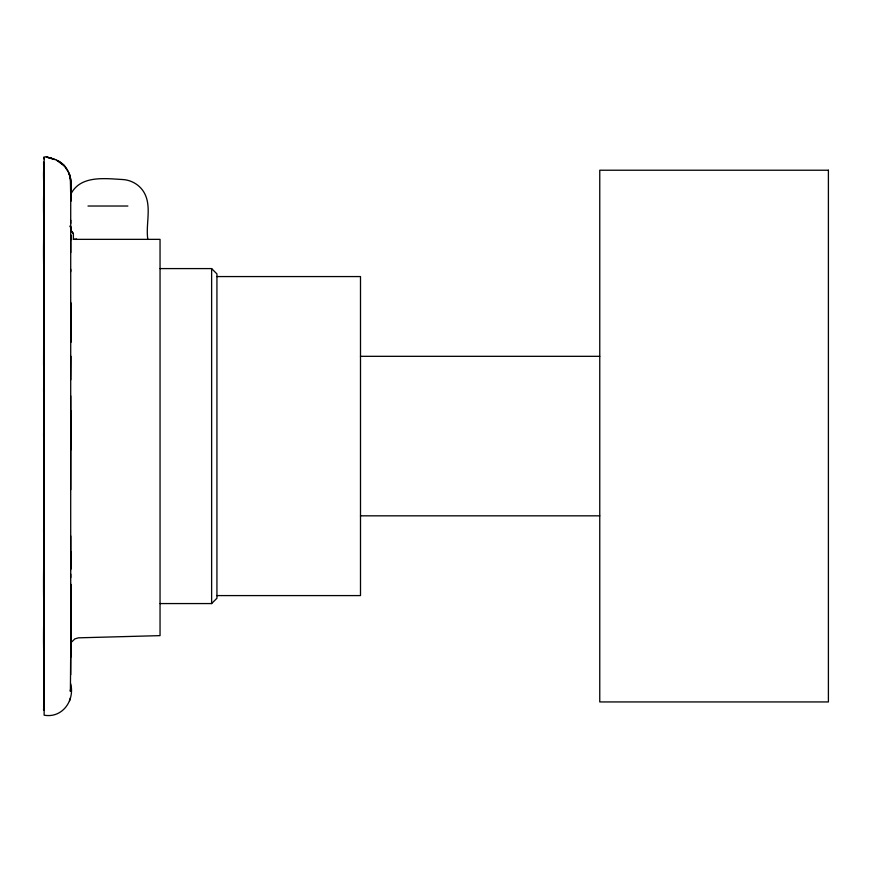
<?xml version="1.0" encoding="UTF-8"?>
<svg xmlns="http://www.w3.org/2000/svg" width="872" height="872" viewBox="0 0 872 872"><rect width="100%" height="100%" fill="white"/><g stroke="black" fill="none" stroke-linecap="round" stroke-linejoin="round"><path stroke-width="1.31" d="M70.403 691.311L70.719 648.768M70.719 637.214L70.806 599.446L70.719 657.128L70.785 584.207L70.719 613.321M70.719 577.602L70.719 535.953M70.719 417.579L70.719 313.146M70.719 310.247L70.719 303.173M70.719 271.563L70.719 220.245M44.134 158.977L44.167 156.829L44.134 715.193C62.337 718.463 74.894 700.587 70.719 683.877M44.036 405.611L43.6 436.076M44.134 529.805L44.003 551.9L43.6 529.805M71.831 641.814L74.883 638.871L78.458 637.835L160.045 635.634L160.045 239.353L73.401 239.353L73.379 233.718L71.733 231.374C69.248 231.113 72.376 225.957 69.978 226.131M44.134 278.898L44.134 365.15M44.036 606.814L44.036 617.659M70.719 415.094L70.752 410.854L70.719 450.007M44.036 641.977L44.036 649.978M70.719 379.832L70.904 356.223M44.036 669.554L44.047 677.086M70.719 642.402L70.861 632.276L70.719 633.693M44.036 690.984L44.047 695.998M70.763 642.184L70.719 645.912L70.915 643.438M43.6 365.15L44.003 226.153A269.197 27.174 80.8 0 1 44.003 187.709A269.208 15.206 79.7 0 1 44.003 166.203L43.6 163.075M70.719 569.71L70.697 395.899M70.719 322.553L70.719 302.453M44.134 166.203L44.003 187.709A273.492 9.352 -86.9 0 1 44.003 226.186A269.23 37.3 82.6 0 0 43.992 278.866L44.036 284.272M71.057 433.896L70.785 443.445M71.101 558.396L70.817 563.977M44.134 705.96L44.003 709.078L44.003 660.562A269.208 34.172 -82 0 1 43.992 612.253A273.492 11.761 87.3 0 1 44.003 660.584L44.134 693.6M71.057 316.089L70.774 319.49M71.101 633.464L70.785 636.963M70.218 691.093L70.719 688.651M69.477 701.034L70.403 697.927M71.166 193.551C81.009 174.978 105.577 178.629 122.996 179.545C130.582 180.068 137.765 183.85 142.376 189.911C152.96 204.07 145.362 223.287 147.815 239.353M70.774 239.876L70.785 235.2M160.045 603.566L211.624 603.566L216.932 598.247L216.932 273.906L211.624 268.587L160.045 268.587M87.996 206.021L127.879 206.021M75.951 239.353L76.78 239.353L73.346 239.331M216.932 276.566L360.496 276.566L360.496 595.587L216.932 595.587M360.496 356.321L599.762 356.321M360.496 515.832L599.762 515.832M70.316 226.131L71.133 231.298M52.048 158.366L45.911 156.862L49.006 157.941M45.911 156.862L50.958 158.05M57.552 160.622C73.063 167.871 71.504 187.197 70.719 201.41L70.632 178.706L68.834 172.612L63.907 165.353M73.379 233.718L71.733 231.374M71.046 555.987L70.763 552.63M44.003 705.96A269.208 2.202 -79.2 0 0 44.003 709.078A273.492 0.763 86.4 0 0 44.003 705.96L44.003 612.231A269.208 42.652 -84.1 0 1 44.003 551.878A273.503 14.682 88 0 1 43.992 612.209L44.003 278.898A273.514 12.84 -87.5 0 0 44.058 273.317M70.785 307.587L71.101 313.691M70.785 428.719L71.101 436.076M43.6 388.498L44.036 418.833M44.134 242.296L44.003 226.153A273.514 12.84 -87.5 0 1 44.047 230.001M70.719 320.7L70.763 342.413L70.719 316.329M211.624 268.587L211.624 603.566M70.719 188.69L70.719 193.748M70.719 197.345L70.719 223.374M70.719 234.939L70.719 252.64M70.719 269.274L70.719 322.858M70.719 414.985L70.719 489.704M70.719 551.464L70.719 568.664M70.719 574.158L70.719 674.808M43.6 162.039L44.003 187.709A273.492 5.232 -86.5 0 0 44.047 184.908M44.003 166.203A273.492 5.232 -86.5 0 1 44.134 171.381M828.4 170.225L599.762 170.225L599.762 701.938L828.4 701.938L828.4 170.225M52.593 158.682L50.009 158.192L55.383 159.631L52.593 158.682M59.34 161.636L56.146 159.947L64.484 165.953L59.34 161.636M70.349 177.147L69.422 174.182L70.665 179.458L70.686 194.423L70.349 177.147"/></g></svg>
